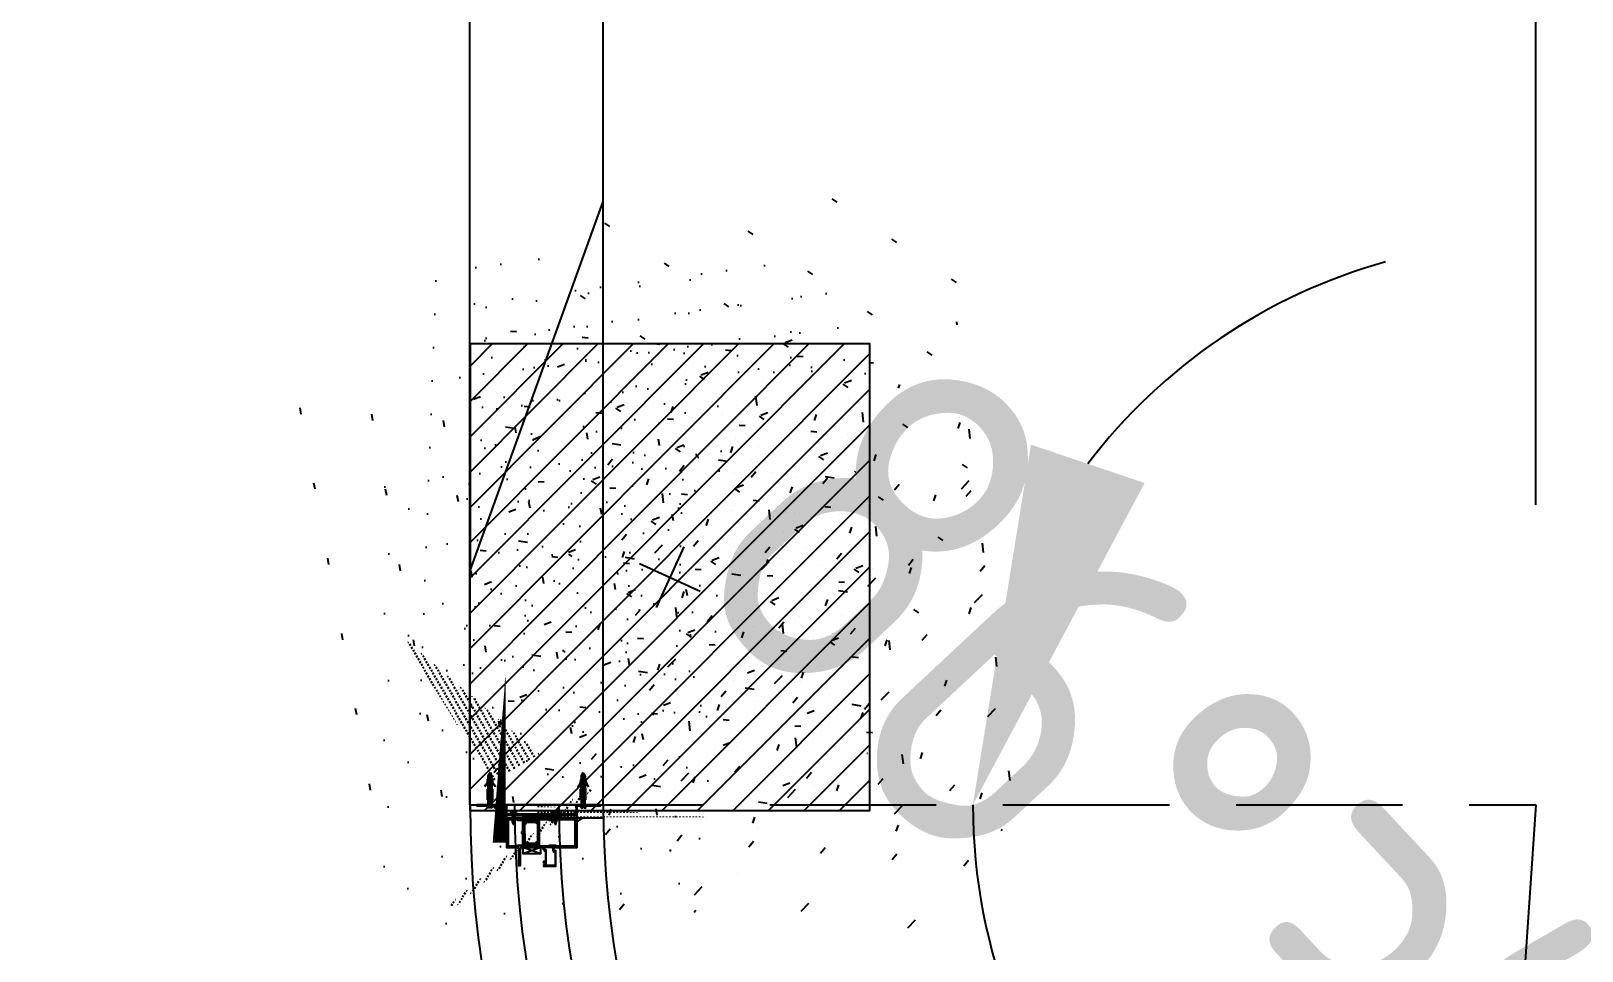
# Model space of a CAD drawing. Header units: inches. Extents: x 0 to 1813292486, y 0 to 3473589894.
# Drawn here: x 600578627 to 600580955, y 3473202306 to 3473203687 of the extents above; entities that cross this region are included whole.
import ezdxf

# ---------------------------------------------------------------- set-up
doc = ezdxf.new("R2010")
doc.units = ezdxf.units.IN
doc.header["$LTSCALE"] = 1000
doc.header["$MEASUREMENT"] = 0
for name, pattern in [('AX-MALL-DIM-P02$0$DASH', [0.35, 0.25, -0.1]), ('AX-MALL-WALL-P02-QT$0$CENTER', [2, 1.25, -0.25, 0.25, -0.25]), ('AX-MALL-WALL-P02-QT$0$HIDDEN', [0.375, 0.25, -0.125])]:
    doc.linetypes.add(name, pattern=pattern)
for name, color, linetype in [('A-Anno-Note', 241, 'Continuous'), ('AX-MALL-DIM-P02$0$A-Anno-Dims', 3, 'Continuous'), ('AX-MALL-DIM-P02$0$A-Detl-Patt', 8, 'Continuous'), ('AX-MALL-P02-200$0$A-Anno-Note', 241, 'Continuous'), ('AX-MALL-WALL-P02$0$A-Anno-Note', 241, 'Continuous'), ('AX-MALL-WALL-P02-QT$0$0BJECT', 7, 'Continuous'), ('AX-MALL-WALL-P02-QT$0$1', 1, 'Continuous'), ('AX-MALL-WALL-P02-QT$0$8', 8, 'Continuous'), ('AX-MALL-WALL-P02-QT$0$8 填充 虚线 打断线 0.1', 8, 'Continuous'), ('AX-MALL-WALL-P02-QT$0$A-Anno-Note', 241, 'Continuous'), ('AX-MALL-WALL-P02-QT$0$A-Curt', 151, 'Continuous'), ('AX-MALL-WALL-P02-QT$0$A-Detl-Patt', 8, 'Continuous'), ('AX-MALL-WALL-P02-QT$0$A-Detl-Thin', 131, 'Continuous'), ('AX-MALL-WALL-P02-QT$0$A-Wall', 2, 'Continuous'), ('AX-MALL-WALL-P02-QT$0$A-Wall-Patt', 13, 'Continuous'), ('AX-MALL-WALL-P02-QT$0$F12_Submate', 8, 'Continuous'), ('AX-MALL-WALL-P02-QT$0$GASKET', 2, 'Continuous'), ('AX-MALL-WALL-P02-QT$0$STSF', 2, 'Continuous'), ('SX-MALL-WALL-L-2F~3F$0$S-COLU', 30, 'Continuous'), ('SX-MALL-WALL-L-2F~3F$0$S-PATT-WALL', 83, 'Continuous'), ('SX-MALL-WALL-L-2F~3F$0$单形心', 4, 'Continuous')]:
    doc.layers.add(name, color=color, linetype=linetype)
doc.layers.add('AX-MALL-WALL-P02-QT$0$AM_SUPPR', color=6, linetype='Continuous', lineweight=30)
doc.styles.add('AX-MALL-DIM-P02$0$_TCH_DIM_T3', font='gbenor.shx')
doc.dimstyles.new('AX-MALL-DIM-P02$0$_TCH_ARCH&&180', dxfattribs={"dimtxt": 535.5, "dimasz": 270, "dimexe": 450, "dimexo": 450, "dimgap": 137.25, "dimtad": 1, "dimdec": 0, "dimzin": 0, "dimdsep": 46, "dimtxsty": 'AX-MALL-DIM-P02$0$_TCH_DIM_T3', "dimblk": 'AX-MALL-DIM-P02$0$_ArchTick', "dimcen": 0.09, "dimclrt": 7, "dimazin": 2, "dimtfac": 1, "dimtdec": 0, "dimtix": 1, "dimtmove": 2, "dimatfit": 3, "dimfxl": 500, "dimtolj": 1, "dimtzin": 0, "dimarcsym": 0})
doc.dimstyles.new('AX-MALL-DIM-P02$0$_TCH_ARROW&&180', dxfattribs={"dimtxt": 535.5, "dimasz": 540, "dimexe": 450, "dimexo": 450, "dimgap": 137.25, "dimtad": 1, "dimdec": 0, "dimzin": 0, "dimdsep": 46, "dimtxsty": 'AX-MALL-DIM-P02$0$_TCH_DIM_T3', "dimcen": 0.09, "dimclrt": 7, "dimaunit": 1, "dimadec": 3, "dimazin": 2, "dimtfac": 1, "dimtdec": 0, "dimtix": 1, "dimtmove": 2, "dimatfit": 3, "dimfxl": 500, "dimtolj": 1, "dimtzin": 0, "dimarcsym": 0})

# ---------------------------------------------------------------- blocks, each defined once
blk = doc.blocks.new('AX-MALL-WALL-P02-QT$0$tj')
at = {"layer": 'AX-MALL-WALL-P02-QT$0$A-Detl-Patt'}
h = blk.add_hatch(dxfattribs=at)
h.set_pattern_fill('STEEL', color=256, scale=100, angle=50.4318)
h.set_pattern_definition([(75, (-14278.2, 156289.83), (-153.340725, 41.08752), []), (75, (-14317.88, 156358.57), (-153.340725, 41.08752), [])])
edge = h.paths.add_edge_path()
edge.add_line((88101.3, 47666.6), (87883.9, 47459.8))
edge.add_line((87883.9, 47459.8), (91571.5, 43584.6))
edge.add_arc((262949.4, 558937.7), 543101.4, 251.605736, 260.028867)
edge.add_arc((172180.8, -2862.1), 27100, 64.71287, 96.9316, ccw=False)
edge.add_arc((262949, 558936.3), 543100, 261.615511, 271.725148)
edge.add_line((279299, 16082.5), (279299, 16382.7))
edge.add_arc((262949, 558936.3), 542800, 261.620204, 271.726101, ccw=False)
edge.add_arc((172180.8, -2862.1), 27400, 64.80632, 96.83816)
edge.add_arc((262949.4, 558937.7), 542801.4, 251.613639, 260.024173, ccw=False)
edge.add_line((91737.3, 43845.7), (88101.3, 47666.6))
blk.add_lwpolyline([(88103, 47737.3), (87813.2, 47461.6), (91543.9, 43541.1, 0.036779), (168908.9, 23989.2, -0.141654), (183742.1, 21592.7, 0.044166), (279349, 16034), (279349, 16434.2, -0.044144), (183859, 21979.8, 0.140545), (168919.8, 24393.5, -0.036705), (91764.9, 43889.2), (88103, 47737.3)], format="xyb", dxfattribs=at)
blk.add_lwpolyline([(88101.3, 47666.6), (87883.9, 47459.8), (91571.5, 43584.6, 0.036769), (168910.3, 24039.8, -0.141514), (183756.7, 21641.1, 0.04414), (279299, 16082.5), (279299, 16382.7, -0.044124), (183844.5, 21931.4, 0.140683), (168918.5, 24342.9, -0.036714), (91737.3, 43845.7)], format="xyb", close=True, dxfattribs=at)
blk = doc.blocks.new('SX-MALL-WALL-L-2F~3F$0$BANWANG_XINGXIN')
at = {"color": 0}
for points in [[(0.707, 0.707), (-0.707, -0.707)], [(-0.707, 0.707), (0.707, -0.707)]]:
    blk.add_lwpolyline(points, dxfattribs=at)
blk = doc.blocks.new('SX-MALL-WALL-L-2F~3F')
at = {"layer": 'SX-MALL-WALL-L-2F~3F$0$S-PATT-WALL'}
h = blk.add_hatch(dxfattribs=at)
h.set_pattern_fill('钢筋混凝土', color=256, scale=15, pattern_type=2)
h.set_pattern_definition([(24.56816, (600295003, 3473137499.383), (-15.59158, 34.105023), []), (29.56816, (600295003, 3473137499.38), (97.534454, -46.3792), [11.25, -123.75]), (334.56816, (600295003, 3473137499.38), (19.8844, 112.99611), [9, -99]), (80.01956, (600295011.13, 3473137495.52), (117.4189, 66.61682), [9.56103, -105.17132]), (25.75236, (600295013.47, 3473137527.5), (141.34762, -79.15082), [16.875, -185.625]), (76.20376, (600295025.25, 3473137520.9), (182.38784, 87.98254), [14.34154, -157.75695]), (330.75236, (600295013.47, 3473137527.5), (182.38777, 87.98268), [13.5, -148.5]), (0.56816, (600295024.91, 3473137515.23), (62.82047, -87.849805), [11.25, -123.75]), (305.56816, (600295024.91, 3473137515.23), (72.17289, 89.18848), [9, -99]), (51.01956, (600295030.15, 3473137507.91), (134.99336, 1.33857), [9.56103, -105.17132]), (17.06816, (600295003, 3473137499.383), (19.140857, 46.155895), [0, -97.8, 0, -100.5, 0, -99.375]), (347.06816, (600295003, 3473137499.383), (57.630847, 41.664428), [0, -57.3, 0, -95.55, 0, -37.875]), (307.06816, (600294971.654, 3473137511.06), (73.85474, -31.123423), [0, -37.5, 0, -117, 0, -155.25]), (297.06816, (600294957.6, 3473137516.296), (87.216417, -16.46684), [0, -48.75, 0, -77.7, 0, -110.25])])
h.paths.add_polyline_path([(600379244.3, 3473063139.6), (600379806.6, 3473062930.1), (600380050.9, 3473063586.1), (600379488.7, 3473063795.5)])
at = {"layer": 'SX-MALL-WALL-L-2F~3F$0$S-COLU'}
blk.add_lwpolyline([(600379244.3, 3473063139.6), (600379806.6, 3473062930.1), (600380050.9, 3473063586.1), (600379488.7, 3473063795.5)], close=True, dxfattribs=at)
at = {"layer": 'SX-MALL-WALL-L-2F~3F$0$单形心', "xscale": 50, "yscale": 50, "zscale": 50}
blk.add_blockref('SX-MALL-WALL-L-2F~3F$0$BANWANG_XINGXIN', (600379647.6, 3473063362.8), dxfattribs=at)
blk = doc.blocks.new('SX-MALL-WALL-2F~3F')
blk.add_blockref('SX-MALL-WALL-L-2F~3F', (0, 0))
blk = doc.blocks.new('AX-MALL-WALL-P02-QT$0$A$C45704BEF')
at = {"color": 3, "ltscale": 10}
blk.add_lwpolyline([(18.8, -25), (17.5, -25), (17.5, -23), (15.5, -23), (15.5, -7), (18.5, -7), (18.5, -5.3, 0.414214), (18.2, -5), (17.8, -5, 0.414), (17.5, -5.3), (17.5, -5.7, -0.483847), (17.1, -6), (15.9, -5.7), (15.9, -1.3), (17.1, -1, -0.47418), (17.5, -1.3), (17.5, -1.7, 0.414), (17.8, -2), (18.2, -2, 0.414214), (18.5, -1.7), (18.5, 0), (0, 0), (0, -22.9), (1, -22.9), (1, -22.4), (3, -22.4, -0.414214), (3.5, -22.9), (3.5, -25), (2.9, -25.5, 0.498868), (2.9, -25.9), (5, -27.4, 0.819287), (5.5, -27), (4.5, -25.5), (4.5, -22.9, 0.414214), (3, -21.4), (1, -21.4), (1, -3.2, -0.414209), (3.2, -1), (14.5, -1), (14.5, -6), (14.5, -6), (14.5, -24), (16.5, -24), (16.5, -25), (16.5, -27.2, 0.658242), (17.3, -27.6), (19.1, -25.9, 0.682714), (18.8, -25)], format="xyb", dxfattribs=at)
blk = doc.blocks.new('AX-MALL-WALL-P02-QT$0$尺寸分格点')
at = {"ltscale": 10}
h = blk.add_hatch(color=1, dxfattribs=at)
h.dxf.hatch_style = 1
edge = h.paths.add_edge_path()
edge.add_line((0, -1.5), (0, 0))
edge.add_line((0, 0), (-1.5, 0))
edge.add_arc((0, 0), 1.5, 180, 270)
edge = h.paths.add_edge_path()
edge.add_line((0, 1.5), (0, 0))
edge.add_line((0, 0), (1.5, 0))
edge.add_arc((0, 0), 1.5, 0, 90)
for p, q in [((-2.5, 0), (2.5, 0)), ((0, -2.5), (0, 2.5))]:
    blk.add_line(p, q)
blk.add_circle((0, 0), 1.5)
blk = doc.blocks.new('AX-MALL-WALL-P02-QT$0$定位点')
blk.add_blockref('AX-MALL-WALL-P02-QT$0$尺寸分格点', (0, 0))
blk = doc.blocks.new('AX-MALL-WALL-P02-QT$0$A$C40565891')
h = blk.add_hatch()
h.set_pattern_fill('NET', color=6, scale=0.5, angle=315)
h.set_pattern_definition([(225, (-8954763.8857, -14331520.9494), (-1.12253201513, 1.12253201513), []), (135, (-8954763.8857, -14331520.9494), (1.12253201513, 1.12253201513), [])])
edge = h.paths.add_edge_path()
edge.add_line((-2.9, -1), (-17.1, -1))
edge.add_arc((-17.1, -2), 1, 90, 120)
edge.add_line((-17.6, -1.1), (-19.3, -2.1))
edge.add_line((-19.3, -2.1), (-19.6, -2.1))
edge.add_arc((-19.6, -1.7), 0.4, 180, 270, ccw=False)
edge.add_line((-20, -1.7), (-20, 1.7))
edge.add_arc((-19.6, 1.7), 0.4, 90, 180, ccw=False)
edge.add_line((-19.6, 2.1), (-19.3, 2.1))
edge.add_line((-19.3, 2.1), (-17.6, 1.1))
edge.add_arc((-17.1, 2), 1, 240, 270)
edge.add_line((-17.1, 1), (-2.9, 1))
edge.add_arc((-2.9, 2), 1, 270, 300)
edge.add_line((-2.4, 1.1), (-0.7, 2.1))
edge.add_line((-0.7, 2.1), (-0.4, 2.1))
edge.add_arc((-0.4, 1.7), 0.4, 0, 90, ccw=False)
edge.add_line((0, 1.7), (0, -1.7))
edge.add_arc((-0.4, -1.7), 0.4, 270, 360, ccw=False)
edge.add_line((-0.4, -2.1), (-0.7, -2.1))
edge.add_line((-0.7, -2.1), (-2.4, -1.1))
edge.add_arc((-2.9, -2), 1, 60, 90)
at = {"layer": 'AX-MALL-WALL-P02-QT$0$STSF', "lineweight": 40}
blk.add_lwpolyline([(-2.9, -1), (-17.1, -1, 0.131652), (-17.6, -1.1), (-19.3, -2.1), (-19.6, -2.1, -0.414214), (-20, -1.7), (-20, 1.7, -0.414214), (-19.6, 2.1), (-19.3, 2.1), (-17.6, 1.1, 0.131652), (-17.1, 1), (-2.9, 1, 0.131652), (-2.4, 1.1), (-0.7, 2.1), (-0.4, 2.1, -0.414214), (0, 1.7), (0, -1.7, -0.414214), (-0.4, -2.1), (-0.7, -2.1), (-2.4, -1.1, 0.131652)], format="xyb", close=True, dxfattribs=at)
blk = doc.blocks.new('AX-MALL-WALL-P02-QT$0$A$C5DA96DE0')
at = {"layer": 'AX-MALL-WALL-P02-QT$0$AM_SUPPR', "color": 3}
for points in [[(-22, 105.2), (-22, 46.6, -0.414214), (-21.7, 46.3), (-21.7, 45.3, -0.414214), (-21.9, 45.1), (-22.1, 45.1, 0.315299), (-22.3, 45), (-22.9, 43.4, 0.548619), (-22.7, 43.1), (-20, 43.3, 0.176327), (-19.8, 43.4), (-19.5, 43.8, 0.57735), (-19.5, 44.1), (-19.7, 44.1, -0.310745), (-19.9, 44.3), (-20.2, 46.2), (-20.2, 46.3, -0.664495), (-19.4, 46.7, 0.196262), (-19.2, 46.6), (-15.8, 46.6, -0.414214), (-15.5, 46.3), (-15.5, 46), (-16.5, 44.3, 0.57968), (-16.4, 44.1), (-15.1, 44.1, 0.266079), (-14.2, 44.6), (-13.3, 46.1, -0.266079), (-12.5, 46.6), (-12.5, 46.6), (12.5, 46.6, -0.266079), (13.3, 46.1), (14.2, 44.6, 0.266079), (15.1, 44.1), (16.4, 44.1, 0.57968), (16.5, 44.3), (15.5, 46), (15.5, 46.3, -0.414214), (15.8, 46.6), (19.2, 46.6, 0.196262), (19.4, 46.7, -0.664495), (20.2, 46.3), (20.2, 46.2), (19.9, 44.3, -0.310745), (19.7, 44.1), (19.5, 44.1, 0.57735), (19.5, 43.8), (19.8, 43.4, 0.176327), (20, 43.3), (22.7, 43.1, 0.548619), (22.9, 43.4), (22.3, 45, 0.315299), (22.1, 45.1), (21.9, 45.1, -0.414214), (21.7, 45.3), (21.7, 46.3, -0.414214), (22, 46.6), (22, 73.9)], [(-12.5, 26.6), (-12.5, 26.6, -0.266079), (-13.3, 27.1), (-14.2, 28.6, 0.266079), (-15.1, 29.1), (-16.4, 29.1, 0.57968), (-16.5, 28.9), (-15.5, 27.2), (-15.5, 26.9, -0.414214), (-15.8, 26.6), (-19.2, 26.6, 0.196262), (-19.4, 26.5, -0.664495), (-20.2, 26.9), (-20.2, 27), (-19.9, 28.9, -0.310745), (-19.7, 29.1), (-19.5, 29.1, 0.57735), (-19.5, 29.4), (-19.8, 29.8, 0.176327), (-20, 29.9), (-22.7, 30.1, 0.548619), (-22.9, 29.8), (-22.3, 28.2, 0.315299), (-22.1, 28.1), (-21.9, 28.1, -0.414214), (-21.7, 27.9), (-21.7, 26.9, -0.414214), (-22, 26.6), (-22, 0), (22, 0), (22, 18)], [(22, 20), (22, 26.6, -0.414214), (21.7, 26.9), (21.7, 27.9, -0.414214), (21.9, 28.1), (22.1, 28.1, 0.315299), (22.3, 28.2), (22.9, 29.8, 0.548619), (22.7, 30.1), (20, 29.9, 0.176327), (19.8, 29.8), (19.5, 29.4, 0.57735), (19.5, 29.1), (19.7, 29.1, -0.310745), (19.9, 28.9), (20.2, 27), (20.2, 26.9, -0.664495), (19.4, 26.5, 0.196262), (19.2, 26.6), (15.8, 26.6, -0.414214), (15.5, 26.9), (15.5, 27.2), (16.5, 28.9, 0.57968), (16.4, 29.1), (15.1, 29.1, 0.266079), (14.2, 28.6), (13.3, 27.1, -0.266079), (12.5, 26.6), (-12.5, 26.6)]]:
    blk.add_lwpolyline(points, format="xyb", dxfattribs=at)
for points in [[(22, 73.9), (22, 73.9), (22, 105.2), (-22, 105.2)], [(-19.8, 103), (-19.8, 103), (-19.8, 74.7), (-19, 73.7), (-19, 68.7), (-19, 63.7), (-20, 62.7), (-20, 48.8), (20, 48.8), (20, 62.7), (19, 63.7), (19, 68.7), (19, 73.7), (19.8, 74.7), (19.8, 103), (-19.8, 103)], [(-19, 24.4), (-19, 16.6), (-19.8, 15.6), (-19.8, 2.2), (-19.8, 2.2), (19.8, 2.2), (19.8, 15.6), (19, 16.6), (19, 24.4), (-19, 24.4)], [(22, 20), (44, 20), (44, 20.4), (45, 20.1), (45, 20.4), (46, 20.1), (46, 20.4), (47, 20.1), (47, 20.4), (48, 20.1), (48, 20.4), (49, 20.4), (49, 18), (22, 18)]]:
    blk.add_lwpolyline(points, dxfattribs=at)
at = {"color": 6, "ltscale": 10, "xscale": -0.9999999999999999, "rotation": 90}
blk.add_blockref('AX-MALL-WALL-P02-QT$0$A$C40565891', (-17.7, 26.6), dxfattribs=at)
at = {"color": 6, "ltscale": 10, "rotation": 270}
blk.add_blockref('AX-MALL-WALL-P02-QT$0$A$C40565891', (17.7, 26.6), dxfattribs=at)
blk = doc.blocks.new('AX-MALL-WALL-P02-QT$0$A$C3B8A2171')
at = {"color": 6}
for p, q in [((22, 27), (31.3, 1)), ((31.3, 27), (22, 1))]:
    blk.add_line(p, q, dxfattribs=at)
blk.add_lwpolyline([(22, 27), (31.3, 27), (31.3, 1), (22, 1)], close=True, dxfattribs=at)
at = {"color": 6, "ltscale": 10}
blk.add_blockref('AX-MALL-WALL-P02-QT$0$A$C5DA96DE0', (0, -23.7), dxfattribs=at)
at = {"color": 6, "ltscale": 10, "rotation": 270}
blk.add_blockref('AX-MALL-WALL-P02-QT$0$A$C45704BEF', (49.9, 50.2), dxfattribs=at)
at = {"layer": 'AX-MALL-WALL-P02-QT$0$GASKET', "extrusion": (0, 0, -1), "zscale": -1, "rotation": 270}
blk.add_blockref('AX-MALL-WALL-P02-QT$0$定位点', (0, 0), dxfattribs=at)
blk = doc.blocks.new('*U279')
at = {"color": 0, "linetype": 'ByBlock', "lineweight": 50, "ltscale": 0.2}
for p, q in [((-3.7, 0.4), (-3.3, 0.4)), ((-3.3, 0.4), (-3.3, -0.4)), ((-2.1, 4.7), (0, 4.7)), ((0, -4.8), (0, 4.7)), ((-3.7, -0.4), (-3.3, -0.4)), ((-3.7, -0.4), (-3.3, -0.4)), ((-2.1, -4.8), (0, -4.8))]:
    blk.add_line(p, q, dxfattribs=at)
at = {"color": 1, "linetype": 'AX-MALL-WALL-P02-QT$0$CENTER', "ltscale": 0.1}
blk.add_line((-3.7, 0), (16.5, 0), dxfattribs=at)
at = {"color": 6, "linetype": 'AX-MALL-WALL-P02-QT$0$HIDDEN', "ltscale": 0.05}
for p, q in [((-0.7, 1.1), (-3.3, 2.4)), ((-0.7, 1.1), (-0.7, -1.1)), ((-0.1, 0), (-0.7, 1.1)), ((-0.1, 0), (-0.7, -1.1)), ((-0.7, -1.1), (-3.3, -2.4))]:
    blk.add_line(p, q, dxfattribs=at)
at = {"color": 0, "linetype": 'ByBlock', "ltscale": 0.2}
for p, q in [((0.2, 1.8), (11.7, 1.8)), ((1.2, 1.8), (1.6, 2.4)), ((1.6, 2.4), (2, 1.8)), ((2.8, 1.8), (3.2, 2.4)), ((3.2, 2.4), (3.6, 1.8)), ((4.4, 1.8), (4.8, 2.4)), ((4.8, 2.4), (5.2, 1.8)), ((6, 1.8), (6.4, 2.4)), ((6.4, 2.4), (6.8, 1.8)), ((7.6, 1.8), (8, 2.4)), ((8, 2.4), (8.4, 1.8)), ((9.2, 1.8), (9.6, 2.4)), ((9.6, 2.4), (10, 1.8)), ((11.7, 1.8), (16, 0)), ((16, 0), (11.7, -1.8)), ((0.2, -1.8), (11.7, -1.8)), ((2, -1.8), (2.4, -2.4)), ((2.4, -2.4), (2.8, -1.8)), ((3.6, -1.8), (4, -2.4)), ((4, -2.4), (4.4, -1.8)), ((5.2, -1.8), (5.6, -2.4)), ((5.6, -2.4), (6, -1.8)), ((6.8, -1.8), (7.2, -2.4)), ((7.2, -2.4), (7.6, -1.8)), ((8.4, -1.8), (8.8, -2.4)), ((8.8, -2.4), (9.2, -1.8)), ((10, -1.8), (10.4, -2.4)), ((10.4, -2.4), (10.8, -1.8))]:
    blk.add_line(p, q, dxfattribs=at)
at = {"color": 6, "linetype": 'ByBlock'}
for p, q in [((1.2, 1.8), (2, -1.8)), ((1.6, 2.4), (2.4, -2.4)), ((2.8, -1.8), (2, 1.8)), ((2.8, 1.8), (3.6, -1.8)), ((3.2, 2.4), (4, -2.4)), ((4.4, -1.8), (3.6, 1.8)), ((4.4, 1.8), (5.2, -1.8)), ((4.8, 2.4), (5.6, -2.4)), ((6, -1.8), (5.2, 1.8)), ((6, 1.8), (6.8, -1.8)), ((6.4, 2.4), (7.2, -2.4)), ((7.6, -1.8), (6.8, 1.8)), ((7.6, 1.8), (8.4, -1.8)), ((8, 2.4), (8.8, -2.4)), ((9.2, -1.8), (8.4, 1.8)), ((9.2, 1.8), (10, -1.8)), ((9.6, 2.4), (10.4, -2.4)), ((10.8, -1.8), (10, 1.8))]:
    blk.add_line(p, q, dxfattribs=at)
at = {"color": 0, "linetype": 'ByBlock', "lineweight": 50, "ltscale": 0.2}
for start, end in [(143.5764, 177.134), (182.866, 216.4236)]:
    blk.add_arc((4.3, 0), 8, start, end, dxfattribs=at)
at = {"color": 0, "linetype": 'ByBlock', "ltscale": 0.2}
for centre, start, end in [((0.2, 2), 180, 270), ((0.2, -2), 90, 180)]:
    blk.add_arc(centre, 0.2, start, end, dxfattribs=at)
blk = doc.blocks.new('AX-MALL-WALL-P02-QT$0$pzd')
for p, q in [((-51.9, 0), (-47.4, 2.6)), ((-47.5, -2.5), (-51.9, 0)), ((-47, 3.9), (-47, 2.8)), ((-47, 0.7), (-47, -0.7)), ((-47, -3.9), (-47, -2.6))]:
    blk.add_line(p, q)
at = {"layer": 'AX-MALL-WALL-P02-QT$0$0BJECT'}
for p, q in [((-16.1, 0.7), (-47, 0.7)), ((-39.6, 3.9), (-41.6, 3.9)), ((-32.2, 4), (-34.2, 4)), ((-10.7, 4), (-26.8, 4)), ((-16.1, 0.7), (-16.1, -0.7)), ((-10.7, 4), (-10.7, -4)), ((-16.1, -0.7), (-47, -0.7)), ((-39.6, -3.9), (-41.6, -3.9)), ((-32.2, -4), (-34.2, -4)), ((-30.8, -8.5), (-30.4, -8)), ((-10.7, -4), (-26.8, -4))]:
    blk.add_line(p, q, dxfattribs=at)
for centre, radius, start, end in [((-44.3, 5.8), 3.31, 215.6634, 325.2508), ((-40.9, 17.2), 13.4, 275.6678, 319.0484), ((-36.9, 5.8), 3.31, 215.6634, 325.2508), ((-40.5, 16.8), 13.4, 275.6678, 319.0484), ((-29.5, 5.9), 3.31, 215.6634, 325.2508), ((-44.3, -5.8), 3.31, 34.7492, 144.3366), ((-36.9, -5.8), 3.31, 34.7492, 144.3366), ((-40.9, -17.2), 13.4, 40.9516, 84.3322), ((-40.5, -16.8), 13.4, 40.9516, 84.3322), ((-29.5, -5.9), 3.31, 34.7492, 144.3366)]:
    blk.add_arc(centre, radius, start, end, dxfattribs=at)
at = {"layer": 'AX-MALL-WALL-P02-QT$0$1', "color": 2, "linetype": 'Continuous'}
for p, q in [((-47.4, 2.6), (-49.8, -1.5)), ((-47.1, 2.8), (-49.7, -1.6)), ((-47, 2.8), (-49.5, -1.6)), ((-46.9, 2.6), (-49.3, -1.5)), ((-44.5, 2.7), (-47.5, -2.5)), ((-47.1, 2.8), (-47.4, 2.6)), ((-44.1, 2.9), (-47.3, -2.6)), ((-44, 2.9), (-47.2, -2.6)), ((-47, 2.8), (-47.1, 2.8)), ((-47.1, 2.7), (-47.1, 2.7)), ((-46.9, 2.6), (-47, 2.8)), ((-44.5, 2.7), (-46.9, 2.7)), ((-43.9, 2.7), (-46.9, -2.5)), ((-44.1, 2.9), (-44.5, 2.7)), ((-41.5, 2.7), (-44.4, -2.4)), ((-41.1, 2.9), (-44.3, -2.6)), ((-41, 2.9), (-44.2, -2.6)), ((-44, 2.9), (-44.1, 2.9)), ((-41.5, 2.7), (-44.1, 2.7)), ((-43.9, 2.7), (-44, 2.9)), ((-40.9, 2.7), (-43.9, -2.5)), ((-41.1, 2.9), (-41.5, 2.7)), ((-38.3, 2.7), (-41.3, -2.5)), ((-37.9, 2.9), (-41.1, -2.6)), ((-41, 2.9), (-41.1, 2.9)), ((-37.8, 2.9), (-41, -2.6)), ((-40.9, 2.7), (-41, 2.9)), ((-38.3, 2.7), (-40.9, 2.7)), ((-37.7, 2.7), (-40.7, -2.5)), ((-37.9, 2.9), (-38.3, 2.7)), ((-35.1, 2.7), (-38.1, -2.5)), ((-34.7, 2.9), (-37.9, -2.6)), ((-37.8, 2.9), (-37.9, 2.9)), ((-34.6, 2.9), (-37.8, -2.6)), ((-37.7, 2.7), (-37.8, 2.9)), ((-35.1, 2.7), (-37.7, 2.7)), ((-34.5, 2.7), (-37.5, -2.5)), ((-34.7, 2.9), (-35.1, 2.7)), ((-31.9, 2.7), (-34.9, -2.5)), ((-34.6, 2.9), (-34.7, 2.9)), ((-31.5, 2.9), (-34.7, -2.6)), ((-34.5, 2.7), (-34.6, 2.9)), ((-31.4, 2.9), (-34.6, -2.6)), ((-31.9, 2.7), (-34.5, 2.7)), ((-31.3, 2.7), (-34.3, -2.5)), ((-31.5, 2.9), (-31.9, 2.7)), ((-28.7, 2.7), (-31.6, -2.4)), ((-28.3, 2.9), (-31.5, -2.6)), ((-31.4, 2.9), (-31.5, 2.9)), ((-28.2, 2.9), (-31.4, -2.6)), ((-31.3, 2.7), (-31.4, 2.9)), ((-28.7, 2.7), (-31.3, 2.7)), ((-28.1, 2.7), (-31.1, -2.5)), ((-26.4, 2.7), (-29.3, -2.4)), ((-26.1, 2.9), (-29.2, -2.6)), ((-26, 2.9), (-29.1, -2.6)), ((-26.4, 2.7), (-29, 2.7)), ((-25.8, 2.7), (-28.8, -2.5)), ((-28.3, 2.9), (-28.7, 2.7)), ((-28.2, 2.9), (-28.3, 2.9)), ((-28.1, 2.7), (-28.2, 2.9)), ((-26.1, 2.9), (-26.4, 2.7)), ((-23.2, 2.7), (-26.2, -2.5)), ((-26, 2.9), (-26.1, 2.9)), ((-25.8, 2.7), (-26, 2.9)), ((-22.9, 2.9), (-26, -2.6)), ((-22.8, 2.9), (-25.9, -2.6)), ((-23.2, 2.7), (-25.8, 2.7)), ((-22.6, 2.7), (-25.6, -2.5)), ((-22.9, 2.9), (-23.2, 2.7)), ((-20, 2.7), (-23, -2.5)), ((-22.8, 2.9), (-22.9, 2.9)), ((-19.7, 2.9), (-22.8, -2.6)), ((-22.6, 2.7), (-22.8, 2.9)), ((-19.6, 2.9), (-22.7, -2.6)), ((-20, 2.7), (-22.6, 2.7)), ((-19.4, 2.7), (-22.4, -2.5)), ((-19.7, 2.9), (-20, 2.7)), ((-16.8, 2.7), (-19.8, -2.5)), ((-19.6, 2.9), (-19.7, 2.9)), ((-19.4, 2.7), (-19.6, 2.9)), ((-16.5, 2.9), (-19.6, -2.6)), ((-16.4, 2.9), (-19.5, -2.6)), ((-16.8, 2.7), (-19.4, 2.7)), ((-16.2, 2.7), (-19.2, -2.5)), ((-16.5, 2.9), (-16.8, 2.7)), ((-16.4, 2.9), (-16.5, 2.9)), ((-13.3, 2.9), (-16.5, -2.6)), ((-13.6, 2.7), (-16.5, -2.4)), ((-16.2, 2.7), (-16.4, 2.9)), ((-13.2, 2.9), (-16.3, -2.6)), ((-13.6, 2.7), (-16.2, 2.7)), ((-13, 2.7), (-16, -2.5)), ((-13.3, 2.9), (-13.6, 2.7)), ((-10.4, 2.7), (-13.4, -2.5)), ((-10.1, 2.9), (-13.3, -2.6)), ((-13.2, 2.9), (-13.3, 2.9)), ((-13, 2.7), (-13.2, 2.9)), ((-10, 2.9), (-13.1, -2.6)), ((-10.4, 2.7), (-13, 2.7)), ((-9.8, 2.7), (-12.8, -2.5)), ((-10.1, 2.9), (-10.4, 2.7)), ((-7.2, 2.7), (-10.2, -2.5)), ((-10, 2.9), (-10.1, 2.9)), ((-6.9, 2.9), (-10.1, -2.6)), ((-9.8, 2.7), (-10, 2.9)), ((-6.8, 2.9), (-9.9, -2.6)), ((-7.2, 2.7), (-9.8, 2.7)), ((-6.6, 2.7), (-9.6, -2.5)), ((-6.9, 2.9), (-7.2, 2.7)), ((-4, 2.7), (-7, -2.5)), ((-3.7, 2.9), (-6.9, -2.6)), ((-6.8, 2.9), (-6.9, 2.9)), ((-6.6, 2.7), (-6.8, 2.9)), ((-3.6, 2.9), (-6.7, -2.6)), ((-4, 2.7), (-6.6, 2.7)), ((-3.4, 2.7), (-6.4, -2.5)), ((-3.7, 2.9), (-4, 2.7)), ((-3.6, 2.9), (-3.7, 2.9)), ((-3.4, 2.7), (-3.6, 2.9)), ((-1.9, 2.7), (-3.4, 2.7)), ((-1.8, 2.7), (-1.8, -2.6)), ((-49.7, -1.6), (-49.8, -1.5)), ((-49.5, -1.6), (-49.7, -1.6)), ((-49.3, -1.5), (-49.5, -1.6)), ((-47.3, -2.6), (-47.5, -2.5)), ((-47.2, -2.6), (-47.3, -2.6)), ((-46.9, -2.5), (-47.2, -2.6)), ((-44.3, -2.5), (-46.9, -2.5)), ((-44.1, -2.6), (-44.3, -2.5)), ((-44, -2.6), (-44.1, -2.6)), ((-43.7, -2.5), (-44, -2.6)), ((-41.3, -2.5), (-43.9, -2.5)), ((-41.1, -2.6), (-41.3, -2.5)), ((-41, -2.6), (-41.1, -2.6)), ((-40.7, -2.5), (-41, -2.6)), ((-38.1, -2.5), (-40.7, -2.5)), ((-37.9, -2.6), (-38.1, -2.5)), ((-37.8, -2.6), (-37.9, -2.6)), ((-37.5, -2.5), (-37.8, -2.6)), ((-34.9, -2.5), (-37.5, -2.5)), ((-34.7, -2.6), (-34.9, -2.5)), ((-34.6, -2.6), (-34.7, -2.6)), ((-34.3, -2.5), (-34.6, -2.6)), ((-31.7, -2.5), (-34.3, -2.5)), ((-30.4, -0.3), (-31.7, -2.5)), ((-31.5, -2.6), (-31.7, -2.5)), ((-31.4, -2.6), (-31.5, -2.6)), ((-31.1, -2.5), (-31.4, -2.6)), ((-28.5, -2.5), (-31.1, -2.5)), ((-26.2, -2.5), (-28.8, -2.5)), ((-28.3, -2.6), (-28.5, -2.5)), ((-28.2, -2.6), (-28.3, -2.6)), ((-27.9, -2.5), (-28.2, -2.6)), ((-26, -2.6), (-26.2, -2.5)), ((-25.9, -2.6), (-26, -2.6)), ((-25.6, -2.5), (-25.9, -2.6)), ((-23, -2.5), (-25.6, -2.5)), ((-22.8, -2.6), (-23, -2.5)), ((-22.7, -2.6), (-22.8, -2.6)), ((-22.4, -2.5), (-22.7, -2.6)), ((-19.8, -2.5), (-22.4, -2.5)), ((-19.6, -2.6), (-19.8, -2.5)), ((-19.5, -2.6), (-19.6, -2.6)), ((-19.2, -2.5), (-19.5, -2.6)), ((-16.6, -2.5), (-19.2, -2.5)), ((-15.3, -0.3), (-16.6, -2.5)), ((-16.4, -2.6), (-16.6, -2.5)), ((-16.3, -2.6), (-16.4, -2.6)), ((-16, -2.5), (-16.3, -2.6)), ((-13.4, -2.5), (-16, -2.5)), ((-13.3, -2.6), (-13.4, -2.5)), ((-13.1, -2.6), (-13.3, -2.6)), ((-12.8, -2.5), (-13.1, -2.6)), ((-10.2, -2.5), (-12.8, -2.5)), ((-10.1, -2.6), (-10.2, -2.5)), ((-9.9, -2.6), (-10.1, -2.6)), ((-9.6, -2.5), (-9.9, -2.6)), ((-7, -2.5), (-9.6, -2.5)), ((-6.9, -2.6), (-7, -2.5)), ((-6.7, -2.6), (-6.9, -2.6)), ((-6.4, -2.5), (-6.7, -2.6)), ((-3.8, -2.5), (-6.4, -2.5)), ((-2.5, -0.3), (-3.8, -2.5)), ((-3.7, -2.6), (-3.8, -2.5)), ((-2.2, -0.1), (-3.7, -2.6)), ((-3.5, -2.6), (-3.7, -2.6)), ((-2.1, -0.1), (-3.5, -2.6)), ((-3.2, -2.5), (-3.5, -2.6)), ((-2, -0.3), (-3.2, -2.5)), ((-1.9, -2.5), (-3.2, -2.5)), ((-2.2, -0.1), (-2.5, -0.3)), ((-2.1, -0.1), (-2.2, -0.1)), ((-2, -0.3), (-2.1, -0.1))]:
    blk.add_line(p, q, dxfattribs=at)
at = {"layer": 'AX-MALL-WALL-P02-QT$0$1', "linetype": 'Continuous'}
for p, q in [((-1.7, 4.7), (-1.7, 3.5)), ((-1.7, 4.7), (-1.3, 4.7)), ((-1.7, 3.5), (-1.7, -3.5)), ((1.2, 0.7), (0, 0.7)), ((0, 0.7), (0, -0.7)), ((-1.7, -3.5), (-1.7, -4.7)), ((-1.7, -4.7), (-1.3, -4.7)), ((1.2, -0.7), (0, -0.7))]:
    blk.add_line(p, q, dxfattribs=at)
at = {"layer": 'AX-MALL-WALL-P02-QT$0$1', "color": 2, "linetype": 'Continuous'}
for centre, start, end in [((-1.9, 2.9), 270, 0), ((-1.9, -2.7), 0, 90)]:
    blk.add_arc(centre, 0.2, start, end, dxfattribs=at)
at = {"layer": 'AX-MALL-WALL-P02-QT$0$1', "linetype": 'Continuous'}
for centre, radius, start, end in [((-2.4, 1.2), 3.64, 352.7136, 72.3215), ((-2.8, -0.9), 4.04, 292.3465, 2.6185)]:
    blk.add_arc(centre, radius, start, end, dxfattribs=at)
blk = doc.blocks.new('AX-MALL-WALL-P02-QT$0$A$C6881390A')
at = {"layer": 'AX-MALL-WALL-P02-QT$0$F12_Submate'}
h = blk.add_hatch(dxfattribs=at)
h.set_pattern_fill('ANSI37', color=8, angle=-90)
h.set_pattern_definition([(135, (-14682478.6018, -8841814.1335), (-1.12253201513, -1.12253201513), []), (225, (-14682478.6018, -8841814.1335), (1.12253201513, -1.12253201513), [])])
edge = h.paths.add_edge_path()
edge.add_arc((26.6, 23), 30.4, 209.2218, 229.2162, ccw=False)
edge.add_line((0, 8.2), (0, 0))
edge.add_line((0, 0), (6.7, 0))
at = {"layer": 'AX-MALL-WALL-P02-QT$0$F12_Submate', "color": 8}
blk.add_arc((26.6, 23), 30.4, 209.2218, 229.2162, dxfattribs=at)
blk = doc.blocks.new('AX-MALL-WALL-P02-QT$0$A$C71FD2D0B')
h = blk.add_hatch()
h.set_pattern_fill('DOTS', color=8, scale=0.3, angle=90)
h.set_pattern_definition([(90, (-17564797.0159, 28176446.3999), (-0.4762500000044, 0.238124999991), [0, -0.47625])])
edge = h.paths.add_edge_path()
edge.add_line((163.8, 53.5), (189, 53.5))
edge.add_arc((205.9, 5.6), 50.8, 109.459, 146.0003)
edge.add_line((163.8, 34), (163.8, 53.5))
at = {"layer": 'AX-MALL-WALL-P02-QT$0$8 填充 虚线 打断线 0.1', "ltscale": 80}
h = blk.add_hatch(dxfattribs=at)
h.set_pattern_fill('DOTS', color=256, style=0)
h.set_pattern_definition([(1e-09, (-15077787.4141, -8499354.186), (0.79375, -1.5875), [0, -1.5875])])
h.paths.add_polyline_path([(182.3, 161), (163.8, 161), (163.8, 195.8), (162.3, 195.8), (162.3, 200), (182.3, 200)])
at = {"layer": 'AX-MALL-WALL-P02-QT$0$8 填充 虚线 打断线 0.1', "ltscale": 2}
h = blk.add_hatch(dxfattribs=at)
h.set_pattern_fill('HEX', color=256, scale=3)
h.set_pattern_definition([(1e-09, (174.037, 37.395), (0, 4.94933), [2.8575, -5.715]), (120, (174.037, 37.395), (-4.28625, -2.47467), [2.8575, -5.715]), (60, (176.8944, 37.395), (-4.28625, 2.47467), [2.8575, -5.715])])
h.paths.add_polyline_path([(180.8, 159.5), (180.8, 55), (163.8, 55), (163.8, 159.5)])
at = {"ltscale": 2}
blk.add_lwpolyline([(177.6, 160.2), (182.3, 160.2), (182.3, 55), (177.6, 55)], close=True, dxfattribs=at)
for points in [[(182.3, 160.2), (177.6, 55)], [(177.6, 160.2), (182.3, 55)]]:
    blk.add_lwpolyline(points, dxfattribs=at)
at = {"color": 8}
blk.add_lwpolyline([(163.8, 53.5), (189, 53.5, 0.160807), (163.8, 34)], format="xyb", close=True, dxfattribs=at)
at = {"layer": 'AX-MALL-WALL-P02-QT$0$8', "ltscale": 80}
blk.add_lwpolyline([(162.3, 200), (182.3, 200), (182.3, 55)], dxfattribs=at)
at = {"layer": 'AX-MALL-WALL-P02-QT$0$8', "ltscale": 2}
for points in [[(182.3, 55), (182.3, 160.2), (162.3, 159.5)], [(162.3, 159.5), (162.3, 55)]]:
    blk.add_lwpolyline(points, dxfattribs=at)
at = {"layer": 'AX-MALL-WALL-P02-QT$0$STSF'}
blk.add_lwpolyline([(162.3, 55), (162.3, 10.4), (163.8, 10.4), (163.8, 53.5), (177.6, 53.5), (177.6, 161), (163.8, 161), (163.8, 195.8), (162.3, 195.8), (162.3, 159.5), (176.1, 159.5), (176.1, 55), (162.3, 55)], dxfattribs=at)
at = {"color": 8, "rotation": 1.067190595599543e-09}
blk.add_blockref('AX-MALL-WALL-P02-QT$0$pzd', (165.6, 170), dxfattribs=at)
at = {"color": 6, "ltscale": 10, "rotation": 1.067190595599543e-09}
for name, p in [('AX-MALL-WALL-P02-QT$0$A$C6881390A', (182.3, 160.2)), ('AX-MALL-WALL-P02-QT$0$A$C3B8A2171', (204.3, 78.7))]:
    blk.add_blockref(name, p, dxfattribs=at)
at = {"ltscale": 2, "xscale": -1, "rotation": 180.0000000010671}
for p in [(176.1, 128.2), (176.1, 65.1)]:
    blk.add_blockref('*U279', p, dxfattribs=at)
at = {"color": 8, "xscale": -1, "rotation": 180.0000000010671}
blk.add_blockref('AX-MALL-WALL-P02-QT$0$pzd', (165.5, 30), dxfattribs=at)
blk = doc.blocks.new('AX-MALL-WALL-P02-QT$0$mqst2')
at = {"color": 6, "ltscale": 10, "rotation": 270.0109756853865}
blk.add_blockref('AX-MALL-WALL-P02-QT$0$A$C71FD2D0B', (365695.9, -44586.1), dxfattribs=at)
blk = doc.blocks.new('AX-MALL-WALL-P02-QT')
at = {"layer": 'AX-MALL-WALL-P02-QT$0$A-Wall-Patt'}
h = blk.add_hatch(dxfattribs=at)
h.set_pattern_fill('普通砖', color=256, scale=200, style=0)
h.set_pattern_definition([(45, (0, 359), (-353.553532015, 353.553532015), [])])
h.paths.add_polyline_path([(600379434.6, 3473063077.6), (600382678.5, 3473071785.3), (600382651, 3473071902.3), (600382526, 3473071948.9), (600379247.2, 3473063147.4)])
at = {"layer": 'AX-MALL-WALL-P02-QT$0$A-Curt'}
for radius, end in [(1600, 247.5798), (1533.3, 247.5545), (1466.7, 247.5864), (1400, 247.5659)]:
    blk.add_arc((600380746.6, 3473062588.9), radius, 159.5682, end, dxfattribs=at)
at = {"layer": 'AX-MALL-WALL-P02-QT$0$A-Wall'}
for p, q in [((600379247.2, 3473063147.4), (600382526, 3473071948.9)), ((600379434.6, 3473063077.6), (600382678.5, 3473071785.3)), ((600379247.2, 3473063147.4), (600379434.6, 3473063077.6))]:
    blk.add_line(p, q, dxfattribs=at)
at = {"layer": 'AX-MALL-WALL-P02-QT$0$A-Anno-Note', "rotation": 339.5681613092181}
blk.add_blockref('AX-MALL-WALL-P02-QT$0$mqst2', (600052179.3, 3473232742.4), dxfattribs=at)
at = {"layer": 'AX-MALL-WALL-P02-QT$0$A-Detl-Thin'}
blk.add_blockref('SX-MALL-WALL-2F~3F', (0, 0), dxfattribs=at)
at = {"layer": 'AX-MALL-WALL-P02-QT$0$A-Detl-Thin', "rotation": 339.5681613091762}
blk.add_blockref('AX-MALL-WALL-P02-QT$0$tj', (600144118.7, 3473128496.3), dxfattribs=at)
blk = doc.blocks.new('AX-MALL-WALL-P02')
at = {"layer": 'AX-MALL-WALL-P02$0$A-Anno-Note'}
blk.add_blockref('AX-MALL-WALL-P02-QT', (0, 0), dxfattribs=at)
blk = doc.blocks.new('*D1055')
at = {"layer": 'AX-MALL-DIM-P02$0$A-Anno-Dims', "color": 0, "lineweight": -2, "transparency": 16777216}
for start, end in [(85.0452, 122.3067), (159.5682, 245.6281), (282.8896, 320.1511)]:
    blk.add_arc((600380746.6, 3473062588.9), 845.2, start, end, dxfattribs=at)
at = {"layer": 'AX-MALL-DIM-P02$0$A-Anno-Dims', "color": 0, "transparency": 16777216}
for points in [[(600380364.8, 3473063246.5), (600380225, 3473063359.9), (600379954.6, 3473062883.9)], [(600380926.1, 3473061675.5), (600380944.1, 3473061854.6), (600380397.8, 3473061819.1)]]:
    blk.add_solid(points, dxfattribs=at)
at = {"layer": 'AX-MALL-DIM-P02$0$A-Anno-Dims', "color": 7, "transparency": 16777216, "insert": (600380340.2, 3473062419.8), "char_height": 535.5, "attachment_point": 5, "rotation": 292.5981, "style": 'AX-MALL-DIM-P02$0$_TCH_DIM_T3'}
blk.add_mtext('\\A1;86°3\'36"', dxfattribs=at)
blk = doc.blocks.new('AX-MALL-DIM-P02$0$_ArchTick')
at = {"color": 0, "linetype": 'ByBlock', "const_width": 0.4}
blk.add_lwpolyline([(-0.5, -0.5), (0.5, 0.5)], dxfattribs=at)
blk = doc.blocks.new('*D1056')
at = {"layer": 'AX-MALL-DIM-P02$0$A-Anno-Dims', "color": 0, "lineweight": -2, "transparency": 16777216}
for p, q in [((600382107.2, 3473063674.5), (600382201.4, 3473063927.5)), ((600381689.2, 3473063830.2), (600382528.9, 3473063517.4)), ((600381586.2, 3473062276.1), (600382107.2, 3473063674.5)), ((600381168.3, 3473062431.8), (600382007.9, 3473062119)), ((600381586.2, 3473062276.1), (600381492, 3473062023.1))]:
    blk.add_line(p, q, dxfattribs=at)
at = {"layer": 'AX-MALL-DIM-P02$0$A-Anno-Dims', "color": 0, "lineweight": -2, "transparency": 16777216, "xscale": 270, "yscale": 270, "zscale": 270}
for p, rotation in [((600382107.2, 3473063674.5), 249.5681613089384), ((600381586.2, 3473062276.1), 69.5681613089384)]:
    blk.add_blockref('AX-MALL-DIM-P02$0$_ArchTick', p, dxfattribs=dict(at, rotation=rotation))
at = {"layer": 'AX-MALL-DIM-P02$0$A-Anno-Dims', "color": 7, "transparency": 16777216, "insert": (600381467.2, 3473063116.7), "char_height": 535.5, "attachment_point": 5, "rotation": 69.5682, "style": 'AX-MALL-DIM-P02$0$_TCH_DIM_T3'}
blk.add_mtext('\\A1;1492', dxfattribs=at)
blk = doc.blocks.new('*D1057')
at = {"layer": 'AX-MALL-DIM-P02$0$A-Anno-Dims', "color": 0, "lineweight": -2, "transparency": 16777216}
for p, q in [((600380903.7, 3473063010.6), (600381538.1, 3473064713.5)), ((600381381, 3473064291.8), (600381128, 3473064386.1)), ((600381381, 3473064291.8), (600382692.9, 3473063803.1)), ((600382215.6, 3473062521.9), (600382850, 3473064224.8)), ((600382692.9, 3473063803.1), (600382945.9, 3473063708.9))]:
    blk.add_line(p, q, dxfattribs=at)
at = {"layer": 'AX-MALL-DIM-P02$0$A-Anno-Dims', "color": 0, "lineweight": -2, "transparency": 16777216, "xscale": 270, "yscale": 270, "zscale": 270}
for p, rotation in [((600381381, 3473064291.8), 339.5681612941351), ((600382692.9, 3473063803.1), 159.5681612941351)]:
    blk.add_blockref('AX-MALL-DIM-P02$0$_ArchTick', p, dxfattribs=dict(at, rotation=rotation))
at = {"layer": 'AX-MALL-DIM-P02$0$A-Anno-Dims', "color": 7, "transparency": 16777216, "insert": (600382178.3, 3473064427), "char_height": 535.5, "attachment_point": 5, "rotation": 339.5682, "style": 'AX-MALL-DIM-P02$0$_TCH_DIM_T3'}
blk.add_mtext('\\A1;1400', dxfattribs=at)
blk = doc.blocks.new('AX-MALL-DIM-P02')
at = {"layer": 'AX-MALL-DIM-P02$0$A-Detl-Patt', "linetype": 'AX-MALL-DIM-P02$0$DASH'}
for p, q in [((600379340.9, 3473063112.5), (600380746.6, 3473062588.9)), ((600380746.6, 3473062588.9), (600380127.6, 3473061222.6))]:
    blk.add_line(p, q, dxfattribs=at)
at = {"layer": 'AX-MALL-DIM-P02$0$A-Anno-Dims'}
for p2, distance, picture, middle in [((600382058.5, 3473062100.2), 1817.3, '*D1057', (600382178.3, 3473064427)), ((600381267.5, 3473063987.3), -896, '*D1056', (600381467.2, 3473063116.7))]:
    dim = blk.add_aligned_dim(p1=(600380746.6, 3473062588.9), p2=p2, distance=distance, dimstyle='AX-MALL-DIM-P02$0$_TCH_ARCH&&180', dxfattribs=at)
    dim.commit()
    dim.dimension.update_dxf_attribs({"geometry": picture, "text_midpoint": middle})
dim = blk.add_angular_dim_3p(base=(600379910.1721, 3473062467.5486), center=(600380746.571, 3473062588.8923), p1=(600379954.5861, 3473062883.9299), p2=(600380397.8111, 3473061819.0521), dimstyle='AX-MALL-DIM-P02$0$_TCH_ARROW&&180', override={"dimgap": 0}, dxfattribs=at)
dim.commit()
dim.dimension.update_dxf_attribs({"geometry": '*D1055', "text_midpoint": (600380340.2097, 3473062419.7559), "dimtype": 133, "text_rotation": 292.5981})
blk = doc.blocks.new('AX-MALL-P02-200')
at = {"layer": 'AX-MALL-P02-200$0$A-Anno-Note'}
blk.add_blockref('AX-MALL-WALL-P02', (0, 0), dxfattribs=at)
blk.add_blockref('AX-MALL-DIM-P02', (0, 0), dxfattribs=at)

msp = doc.modelspace()

# ---------------------------------------------------------------- block references
at = {"layer": 'A-Anno-Note', "rotation": 20.43183869077545}
msp.add_blockref('AX-MALL-P02-200', (1250392458.5, 9048125.7), dxfattribs=at)

doc.saveas('drawing.dxf')
